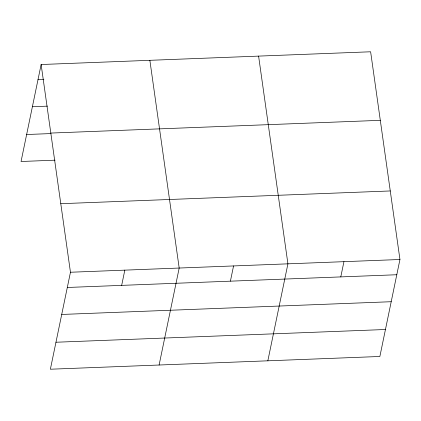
<?xml version="1.0" encoding="UTF-8"?>
<svg xmlns="http://www.w3.org/2000/svg" width="421" height="421" viewBox="0 0 421 421"><rect width="100%" height="100%" fill="white"/><g stroke="black" fill="none" stroke-linecap="round" stroke-linejoin="round"><path stroke-width="0.63" d="M41.132 64.518L70.46 272.245L50.373 369.222L379.868 356.482L399.95 259.504L370.627 51.778L41.132 64.518L21.05 161.496L55.109 160.175M121.669 285.375L124.821 270.14M159.106 365.018L179.188 268.04L149.865 60.314M230.403 281.17L233.555 265.94M267.84 360.813L287.922 263.835L258.599 56.109M340.784 276.902L343.936 261.673M37.979 79.748L43.873 79.522M32.391 106.724L47.457 106.139M50.809 133.068L380.305 120.332M26.639 134.515L50.873 133.578M60.782 203.696L390.272 190.955M70.46 272.245L399.95 259.504M67.302 287.475L396.798 274.739M61.719 314.45L391.209 301.715M55.961 342.241L385.452 329.506"/></g></svg>
